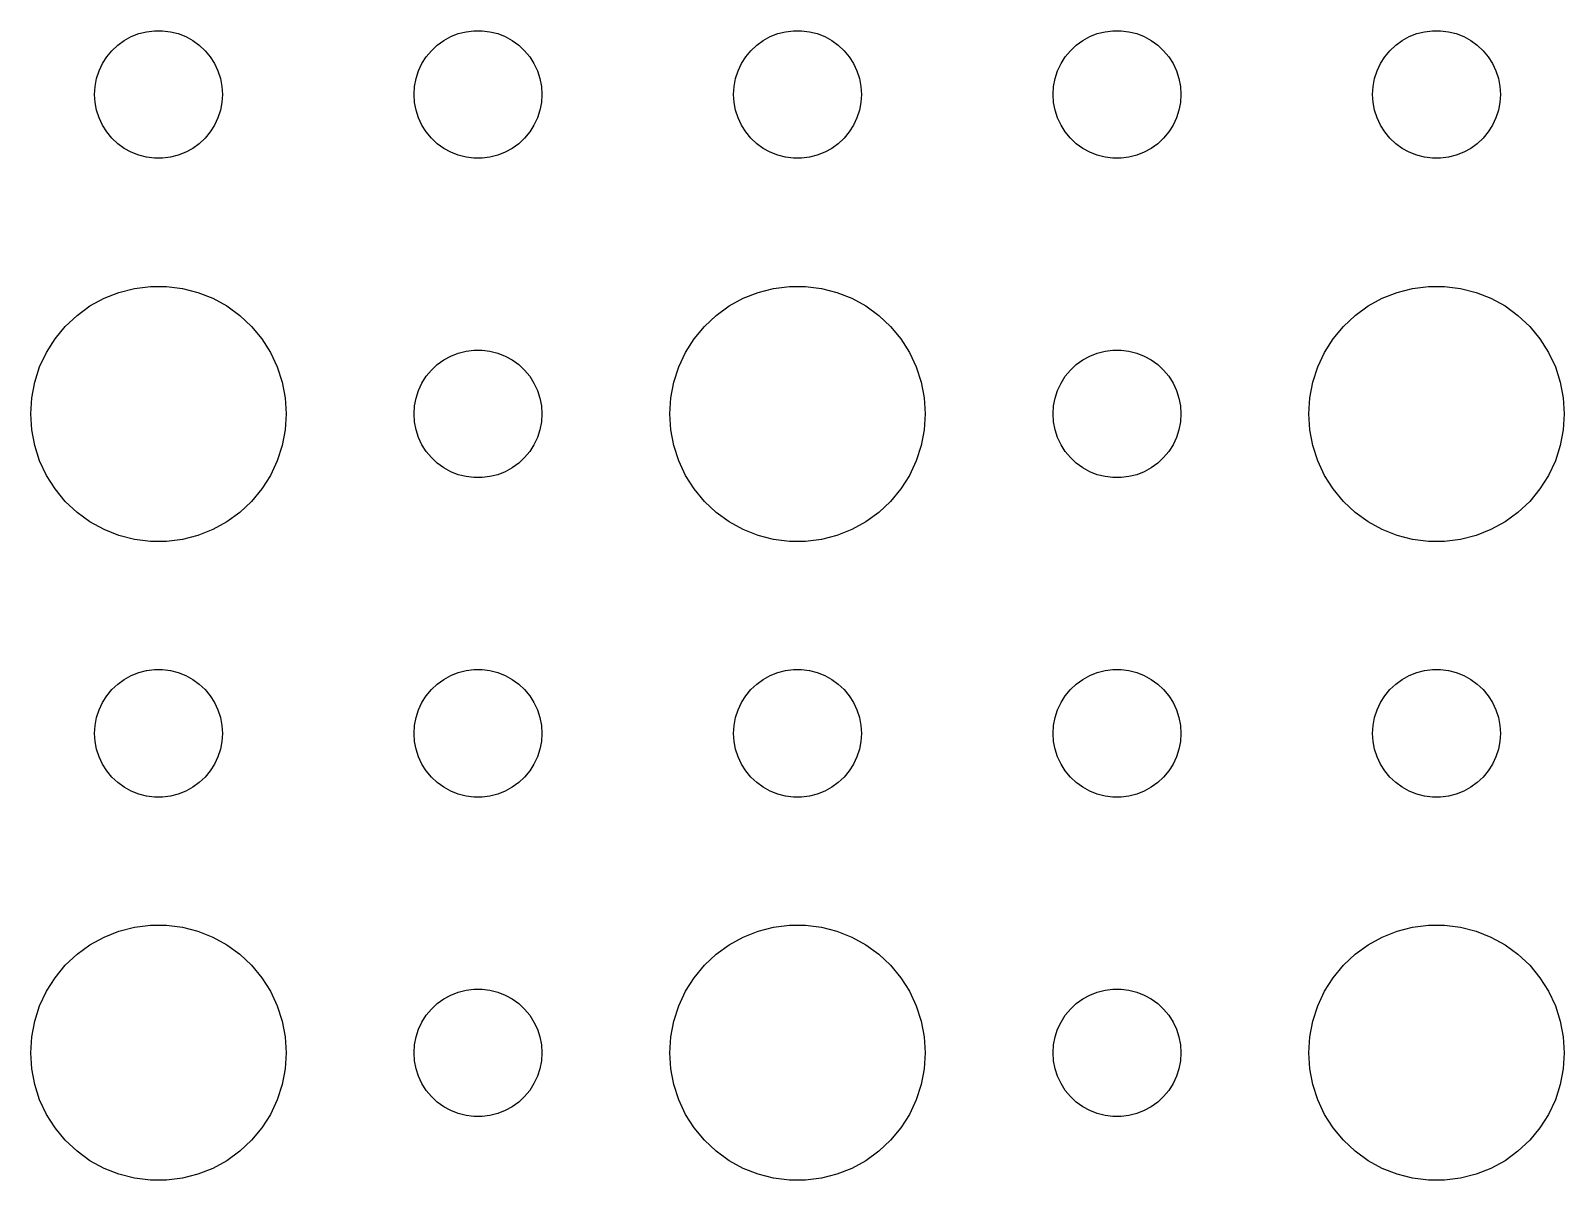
# Model space of a CAD drawing. Header units: metres. Extents: x -134 to 134, y 518 to 1078.
# Drawn here: x 64.5 to 100.5, y 795.01 to 822 of the extents above; entities that cross this region are included whole.
import ezdxf

# ---------------------------------------------------------------- set-up
doc = ezdxf.new("R2010")
doc.units = ezdxf.units.M

msp = doc.modelspace()

# ---------------------------------------------------------------- linework, layer by layer
for p, q in [((66.8613, 821.857), (67.0365, 821.927)), ((67.0365, 821.927), (67.2189, 821.973)), ((67.2189, 821.973), (67.4058, 821.997)), ((67.4058, 821.997), (67.5942, 821.997)), ((67.5942, 821.997), (67.7811, 821.973)), ((67.7811, 821.973), (67.9635, 821.927)), ((67.9635, 821.927), (68.1387, 821.857)), ((74.3613, 821.857), (74.5365, 821.927)), ((74.5365, 821.927), (74.7189, 821.973)), ((74.7189, 821.973), (74.9058, 821.997)), ((74.9058, 821.997), (75.0942, 821.997)), ((75.0942, 821.997), (75.2811, 821.973)), ((75.2811, 821.973), (75.4635, 821.927)), ((75.4635, 821.927), (75.6387, 821.857)), ((81.8613, 821.857), (82.0365, 821.927)), ((82.0365, 821.927), (82.2189, 821.973)), ((82.2189, 821.973), (82.4058, 821.997)), ((82.4058, 821.997), (82.5942, 821.997)), ((82.5942, 821.997), (82.7811, 821.973)), ((82.7811, 821.973), (82.9635, 821.927)), ((82.9635, 821.927), (83.1387, 821.857)), ((89.3613, 821.857), (89.5365, 821.927)), ((89.5365, 821.927), (89.7189, 821.973)), ((89.7189, 821.973), (89.9058, 821.997)), ((89.9058, 821.997), (90.0942, 821.997)), ((90.0942, 821.997), (90.2811, 821.973)), ((90.2811, 821.973), (90.4635, 821.927)), ((90.4635, 821.927), (90.6387, 821.857)), ((96.8613, 821.857), (97.0365, 821.927)), ((97.0365, 821.927), (97.2189, 821.973)), ((97.2189, 821.973), (97.4058, 821.997)), ((97.4058, 821.997), (97.5942, 821.997)), ((97.5942, 821.997), (97.7811, 821.973)), ((97.7811, 821.973), (97.9635, 821.927)), ((97.9635, 821.927), (98.1387, 821.857)), ((66.2865, 821.382), (66.4065, 821.527)), ((66.4065, 821.527), (66.5439, 821.656)), ((66.5439, 821.656), (66.6963, 821.766)), ((66.6963, 821.766), (66.8613, 821.857)), ((68.1387, 821.857), (68.3037, 821.766)), ((68.3037, 821.766), (68.4561, 821.656)), ((68.4561, 821.656), (68.5934, 821.527)), ((68.5934, 821.527), (68.7135, 821.382)), ((73.7865, 821.382), (73.9065, 821.527)), ((73.9065, 821.527), (74.0439, 821.656)), ((74.0439, 821.656), (74.1963, 821.766)), ((74.1963, 821.766), (74.3613, 821.857)), ((75.6387, 821.857), (75.8037, 821.766)), ((75.8037, 821.766), (75.9561, 821.656)), ((75.9561, 821.656), (76.0934, 821.527)), ((76.0934, 821.527), (76.2135, 821.382)), ((81.2865, 821.382), (81.4065, 821.527)), ((81.4065, 821.527), (81.5439, 821.656)), ((81.5439, 821.656), (81.6963, 821.766)), ((81.6963, 821.766), (81.8613, 821.857)), ((83.1387, 821.857), (83.3037, 821.766)), ((83.3037, 821.766), (83.4561, 821.656)), ((83.4561, 821.656), (83.5934, 821.527)), ((83.5934, 821.527), (83.7135, 821.382)), ((88.7865, 821.382), (88.9065, 821.527)), ((88.9065, 821.527), (89.0439, 821.656)), ((89.0439, 821.656), (89.1963, 821.766)), ((89.1963, 821.766), (89.3613, 821.857)), ((90.6387, 821.857), (90.8037, 821.766)), ((90.8037, 821.766), (90.9561, 821.656)), ((90.9561, 821.656), (91.0934, 821.527)), ((91.0934, 821.527), (91.2135, 821.382)), ((96.2865, 821.382), (96.4065, 821.527)), ((96.4065, 821.527), (96.5439, 821.656)), ((96.5439, 821.656), (96.6963, 821.766)), ((96.6963, 821.766), (96.8613, 821.857)), ((98.1387, 821.857), (98.3037, 821.766)), ((98.3037, 821.766), (98.4561, 821.656)), ((98.4561, 821.656), (98.5934, 821.527)), ((98.5934, 821.527), (98.7135, 821.382)), ((66.1053, 821.052), (66.1855, 821.223)), ((66.1855, 821.223), (66.2865, 821.382)), ((68.7135, 821.382), (68.8145, 821.223)), ((68.8145, 821.223), (68.8947, 821.052)), ((73.6053, 821.052), (73.6855, 821.223)), ((73.6855, 821.223), (73.7865, 821.382)), ((76.2135, 821.382), (76.3145, 821.223)), ((76.3145, 821.223), (76.3947, 821.052)), ((81.1053, 821.052), (81.1855, 821.223)), ((81.1855, 821.223), (81.2865, 821.382)), ((83.7135, 821.382), (83.8145, 821.223)), ((83.8145, 821.223), (83.8947, 821.052)), ((88.6053, 821.052), (88.6855, 821.223)), ((88.6855, 821.223), (88.7865, 821.382)), ((91.2135, 821.382), (91.3145, 821.223)), ((91.3145, 821.223), (91.3947, 821.052)), ((96.1053, 821.052), (96.1855, 821.223)), ((96.1855, 821.223), (96.2865, 821.382)), ((98.7135, 821.382), (98.8145, 821.223)), ((98.8145, 821.223), (98.8947, 821.052)), ((66.0118, 820.688), (66.0471, 820.873)), ((66.0471, 820.873), (66.1053, 821.052)), ((68.8947, 821.052), (68.9529, 820.873)), ((68.9529, 820.873), (68.9882, 820.688)), ((73.5118, 820.688), (73.5471, 820.873)), ((73.5471, 820.873), (73.6053, 821.052)), ((76.3947, 821.052), (76.4529, 820.873)), ((76.4529, 820.873), (76.4882, 820.688)), ((81.0118, 820.688), (81.0471, 820.873)), ((81.0471, 820.873), (81.1053, 821.052)), ((83.8947, 821.052), (83.9529, 820.873)), ((83.9529, 820.873), (83.9882, 820.688)), ((88.5118, 820.688), (88.5471, 820.873)), ((88.5471, 820.873), (88.6053, 821.052)), ((91.3947, 821.052), (91.4529, 820.873)), ((91.4529, 820.873), (91.4882, 820.688)), ((96.0118, 820.688), (96.0471, 820.873)), ((96.0471, 820.873), (96.1053, 821.052)), ((98.8947, 821.052), (98.9529, 820.873)), ((98.9529, 820.873), (98.9882, 820.688)), ((66, 820.5), (66.0118, 820.688)), ((66.0118, 820.312), (66, 820.5)), ((68.9882, 820.688), (69, 820.5)), ((69, 820.5), (68.9882, 820.312)), ((73.5, 820.5), (73.5118, 820.688)), ((73.5118, 820.312), (73.5, 820.5)), ((76.4882, 820.688), (76.5, 820.5)), ((76.5, 820.5), (76.4882, 820.312)), ((81, 820.5), (81.0118, 820.688)), ((81.0118, 820.312), (81, 820.5)), ((83.9882, 820.688), (84, 820.5)), ((84, 820.5), (83.9882, 820.312)), ((88.5, 820.5), (88.5118, 820.688)), ((88.5118, 820.312), (88.5, 820.5)), ((91.4882, 820.688), (91.5, 820.5)), ((91.5, 820.5), (91.4882, 820.312)), ((96, 820.5), (96.0118, 820.688)), ((96.0118, 820.312), (96, 820.5)), ((98.9882, 820.688), (99, 820.5)), ((99, 820.5), (98.9882, 820.312)), ((66.0471, 820.127), (66.0118, 820.312)), ((66.1053, 819.948), (66.0471, 820.127)), ((68.9529, 820.127), (68.8947, 819.948)), ((68.9882, 820.312), (68.9529, 820.127)), ((73.5471, 820.127), (73.5118, 820.312)), ((73.6053, 819.948), (73.5471, 820.127)), ((76.4529, 820.127), (76.3947, 819.948)), ((76.4882, 820.312), (76.4529, 820.127)), ((81.0471, 820.127), (81.0118, 820.312)), ((81.1053, 819.948), (81.0471, 820.127)), ((83.9529, 820.127), (83.8947, 819.948)), ((83.9882, 820.312), (83.9529, 820.127)), ((88.5471, 820.127), (88.5118, 820.312)), ((88.6053, 819.948), (88.5471, 820.127)), ((91.4529, 820.127), (91.3947, 819.948)), ((91.4882, 820.312), (91.4529, 820.127)), ((96.0471, 820.127), (96.0118, 820.312)), ((96.1053, 819.948), (96.0471, 820.127)), ((98.9529, 820.127), (98.8947, 819.948)), ((98.9882, 820.312), (98.9529, 820.127)), ((66.1855, 819.777), (66.1053, 819.948)), ((66.2865, 819.618), (66.1855, 819.777)), ((68.8145, 819.777), (68.7135, 819.618)), ((68.8947, 819.948), (68.8145, 819.777)), ((73.6855, 819.777), (73.6053, 819.948)), ((73.7865, 819.618), (73.6855, 819.777)), ((76.3145, 819.777), (76.2135, 819.618)), ((76.3947, 819.948), (76.3145, 819.777)), ((81.1855, 819.777), (81.1053, 819.948)), ((81.2865, 819.618), (81.1855, 819.777)), ((83.8145, 819.777), (83.7135, 819.618)), ((83.8947, 819.948), (83.8145, 819.777)), ((88.6855, 819.777), (88.6053, 819.948)), ((88.7865, 819.618), (88.6855, 819.777)), ((91.3145, 819.777), (91.2135, 819.618)), ((91.3947, 819.948), (91.3145, 819.777)), ((96.1855, 819.777), (96.1053, 819.948)), ((96.2865, 819.618), (96.1855, 819.777)), ((98.8145, 819.777), (98.7135, 819.618)), ((98.8947, 819.948), (98.8145, 819.777)), ((66.4065, 819.473), (66.2865, 819.618)), ((66.5439, 819.344), (66.4065, 819.473)), ((68.5934, 819.473), (68.4561, 819.344)), ((68.7135, 819.618), (68.5934, 819.473)), ((73.9065, 819.473), (73.7865, 819.618)), ((74.0439, 819.344), (73.9065, 819.473)), ((76.0934, 819.473), (75.9561, 819.344)), ((76.2135, 819.618), (76.0934, 819.473)), ((81.4065, 819.473), (81.2865, 819.618)), ((81.5439, 819.344), (81.4065, 819.473)), ((83.5934, 819.473), (83.4561, 819.344)), ((83.7135, 819.618), (83.5934, 819.473)), ((88.9065, 819.473), (88.7865, 819.618)), ((89.0439, 819.344), (88.9065, 819.473)), ((91.0934, 819.473), (90.9561, 819.344)), ((91.2135, 819.618), (91.0934, 819.473)), ((96.4065, 819.473), (96.2865, 819.618)), ((96.5439, 819.344), (96.4065, 819.473)), ((98.5934, 819.473), (98.4561, 819.344)), ((98.7135, 819.618), (98.5934, 819.473)), ((66.6963, 819.234), (66.5439, 819.344)), ((66.8613, 819.143), (66.6963, 819.234)), ((67.0365, 819.073), (66.8613, 819.143)), ((67.2189, 819.027), (67.0365, 819.073)), ((67.4058, 819.003), (67.2189, 819.027)), ((67.5942, 819.003), (67.4058, 819.003)), ((67.7811, 819.027), (67.5942, 819.003)), ((67.9635, 819.073), (67.7811, 819.027)), ((68.1387, 819.143), (67.9635, 819.073)), ((68.3037, 819.234), (68.1387, 819.143)), ((68.4561, 819.344), (68.3037, 819.234)), ((74.1963, 819.234), (74.0439, 819.344)), ((74.3613, 819.143), (74.1963, 819.234)), ((74.5365, 819.073), (74.3613, 819.143)), ((74.7189, 819.027), (74.5365, 819.073)), ((74.9058, 819.003), (74.7189, 819.027)), ((75.0942, 819.003), (74.9058, 819.003)), ((75.2811, 819.027), (75.0942, 819.003)), ((75.4635, 819.073), (75.2811, 819.027)), ((75.6387, 819.143), (75.4635, 819.073)), ((75.8037, 819.234), (75.6387, 819.143)), ((75.9561, 819.344), (75.8037, 819.234)), ((81.6963, 819.234), (81.5439, 819.344)), ((81.8613, 819.143), (81.6963, 819.234)), ((82.0365, 819.073), (81.8613, 819.143)), ((82.2189, 819.027), (82.0365, 819.073)), ((82.4058, 819.003), (82.2189, 819.027)), ((82.5942, 819.003), (82.4058, 819.003)), ((82.7811, 819.027), (82.5942, 819.003)), ((82.9635, 819.073), (82.7811, 819.027)), ((83.1387, 819.143), (82.9635, 819.073)), ((83.3037, 819.234), (83.1387, 819.143)), ((83.4561, 819.344), (83.3037, 819.234)), ((89.1963, 819.234), (89.0439, 819.344)), ((89.3613, 819.143), (89.1963, 819.234)), ((89.5365, 819.073), (89.3613, 819.143)), ((89.7189, 819.027), (89.5365, 819.073)), ((89.9058, 819.003), (89.7189, 819.027)), ((90.0942, 819.003), (89.9058, 819.003)), ((90.2811, 819.027), (90.0942, 819.003)), ((90.4635, 819.073), (90.2811, 819.027)), ((90.6387, 819.143), (90.4635, 819.073)), ((90.8037, 819.234), (90.6387, 819.143)), ((90.9561, 819.344), (90.8037, 819.234)), ((96.6963, 819.234), (96.5439, 819.344)), ((96.8613, 819.143), (96.6963, 819.234)), ((97.0365, 819.073), (96.8613, 819.143)), ((97.2189, 819.027), (97.0365, 819.073)), ((97.4058, 819.003), (97.2189, 819.027)), ((97.5942, 819.003), (97.4058, 819.003)), ((97.7811, 819.027), (97.5942, 819.003)), ((97.9635, 819.073), (97.7811, 819.027)), ((98.1387, 819.143), (97.9635, 819.073)), ((98.3037, 819.234), (98.1387, 819.143)), ((98.4561, 819.344), (98.3037, 819.234)), ((66.2227, 815.714), (66.573, 815.853)), ((66.573, 815.853), (66.9379, 815.947)), ((66.9379, 815.947), (67.3116, 815.994)), ((67.3116, 815.994), (67.6884, 815.994)), ((67.6884, 815.994), (68.0621, 815.947)), ((68.0621, 815.947), (68.427, 815.853)), ((68.427, 815.853), (68.7773, 815.714)), ((81.2227, 815.714), (81.573, 815.853)), ((81.573, 815.853), (81.9379, 815.947)), ((81.9379, 815.947), (82.3116, 815.994)), ((82.3116, 815.994), (82.6884, 815.994)), ((82.6884, 815.994), (83.0621, 815.947)), ((83.0621, 815.947), (83.427, 815.853)), ((83.427, 815.853), (83.7773, 815.714)), ((96.2227, 815.714), (96.573, 815.853)), ((96.573, 815.853), (96.9379, 815.947)), ((96.9379, 815.947), (97.3116, 815.994)), ((97.3116, 815.994), (97.6884, 815.994)), ((97.6884, 815.994), (98.0621, 815.947)), ((98.0621, 815.947), (98.427, 815.853)), ((98.427, 815.853), (98.7773, 815.714)), ((65.5877, 815.312), (65.8925, 815.533)), ((65.8925, 815.533), (66.2227, 815.714)), ((68.7773, 815.714), (69.1075, 815.533)), ((69.1075, 815.533), (69.4123, 815.312)), ((80.5877, 815.312), (80.8925, 815.533)), ((80.8925, 815.533), (81.2227, 815.714)), ((83.7773, 815.714), (84.1075, 815.533)), ((84.1075, 815.533), (84.4123, 815.312)), ((95.5877, 815.312), (95.8925, 815.533)), ((95.8925, 815.533), (96.2227, 815.714)), ((98.7773, 815.714), (99.1075, 815.533)), ((99.1075, 815.533), (99.4123, 815.312)), ((65.073, 814.763), (65.3131, 815.054)), ((65.3131, 815.054), (65.5877, 815.312)), ((69.4123, 815.312), (69.6869, 815.054)), ((69.6869, 815.054), (69.927, 814.763)), ((80.073, 814.763), (80.3131, 815.054)), ((80.3131, 815.054), (80.5877, 815.312)), ((84.4123, 815.312), (84.6869, 815.054)), ((84.6869, 815.054), (84.927, 814.763)), ((95.073, 814.763), (95.3131, 815.054)), ((95.3131, 815.054), (95.5877, 815.312)), ((99.4123, 815.312), (99.6869, 815.054)), ((99.6869, 815.054), (99.927, 814.763)), ((64.8711, 814.445), (65.073, 814.763)), ((69.927, 814.763), (70.1289, 814.445)), ((79.8711, 814.445), (80.073, 814.763)), ((84.927, 814.763), (85.1289, 814.445)), ((94.8711, 814.445), (95.073, 814.763)), ((99.927, 814.763), (100.129, 814.445)), ((64.7107, 814.104), (64.8711, 814.445)), ((70.1289, 814.445), (70.2893, 814.104)), ((74.1963, 814.266), (74.3613, 814.357)), ((74.3613, 814.357), (74.5365, 814.427)), ((74.5365, 814.427), (74.7189, 814.473)), ((74.7189, 814.473), (74.9058, 814.497)), ((74.9058, 814.497), (75.0942, 814.497)), ((75.0942, 814.497), (75.2811, 814.473)), ((75.2811, 814.473), (75.4635, 814.427)), ((75.4635, 814.427), (75.6387, 814.357)), ((75.6387, 814.357), (75.8037, 814.266)), ((79.7107, 814.104), (79.8711, 814.445)), ((85.1289, 814.445), (85.2893, 814.104)), ((89.1963, 814.266), (89.3613, 814.357)), ((89.3613, 814.357), (89.5365, 814.427)), ((89.5365, 814.427), (89.7189, 814.473)), ((89.7189, 814.473), (89.9058, 814.497)), ((89.9058, 814.497), (90.0942, 814.497)), ((90.0942, 814.497), (90.2811, 814.473)), ((90.2811, 814.473), (90.4635, 814.427)), ((90.4635, 814.427), (90.6387, 814.357)), ((90.6387, 814.357), (90.8037, 814.266)), ((94.7107, 814.104), (94.8711, 814.445)), ((100.129, 814.445), (100.289, 814.104)), ((64.5943, 813.746), (64.7107, 814.104)), ((70.2893, 814.104), (70.4057, 813.746)), ((73.7865, 813.882), (73.9065, 814.027)), ((73.9065, 814.027), (74.0439, 814.156)), ((74.0439, 814.156), (74.1963, 814.266)), ((75.8037, 814.266), (75.9561, 814.156)), ((75.9561, 814.156), (76.0934, 814.027)), ((76.0934, 814.027), (76.2135, 813.882)), ((79.5943, 813.746), (79.7107, 814.104)), ((85.2893, 814.104), (85.4057, 813.746)), ((88.7865, 813.882), (88.9065, 814.027)), ((88.9065, 814.027), (89.0439, 814.156)), ((89.0439, 814.156), (89.1963, 814.266)), ((90.8037, 814.266), (90.9561, 814.156)), ((90.9561, 814.156), (91.0934, 814.027)), ((91.0934, 814.027), (91.2135, 813.882)), ((94.5943, 813.746), (94.7107, 814.104)), ((100.289, 814.104), (100.406, 813.746)), ((64.5237, 813.376), (64.5943, 813.746)), ((70.4057, 813.746), (70.4763, 813.376)), ((73.6053, 813.552), (73.6855, 813.723)), ((73.6855, 813.723), (73.7865, 813.882)), ((76.2135, 813.882), (76.3145, 813.723)), ((76.3145, 813.723), (76.3947, 813.552)), ((79.5237, 813.376), (79.5943, 813.746)), ((85.4057, 813.746), (85.4763, 813.376)), ((88.6053, 813.552), (88.6855, 813.723)), ((88.6855, 813.723), (88.7865, 813.882)), ((91.2135, 813.882), (91.3145, 813.723)), ((91.3145, 813.723), (91.3947, 813.552)), ((94.5237, 813.376), (94.5943, 813.746)), ((100.406, 813.746), (100.476, 813.376)), ((64.5, 813), (64.5237, 813.376)), ((70.4763, 813.376), (70.5, 813)), ((73.5118, 813.188), (73.5471, 813.373)), ((73.5471, 813.373), (73.6053, 813.552)), ((76.3947, 813.552), (76.4529, 813.373)), ((76.4529, 813.373), (76.4882, 813.188)), ((79.5, 813), (79.5237, 813.376)), ((85.4763, 813.376), (85.5, 813)), ((88.5118, 813.188), (88.5471, 813.373)), ((88.5471, 813.373), (88.6053, 813.552)), ((91.3947, 813.552), (91.4529, 813.373)), ((91.4529, 813.373), (91.4882, 813.188)), ((94.5, 813), (94.5237, 813.376)), ((100.476, 813.376), (100.5, 813)), ((64.5237, 812.624), (64.5, 813)), ((70.5, 813), (70.4763, 812.624)), ((73.5, 813), (73.5118, 813.188)), ((73.5118, 812.812), (73.5, 813)), ((76.4882, 813.188), (76.5, 813)), ((76.5, 813), (76.4882, 812.812)), ((79.5237, 812.624), (79.5, 813)), ((85.5, 813), (85.4763, 812.624)), ((88.5, 813), (88.5118, 813.188)), ((88.5118, 812.812), (88.5, 813)), ((91.4882, 813.188), (91.5, 813)), ((91.5, 813), (91.4882, 812.812)), ((94.5237, 812.624), (94.5, 813)), ((100.5, 813), (100.476, 812.624)), ((64.5943, 812.254), (64.5237, 812.624)), ((70.4763, 812.624), (70.4057, 812.254)), ((73.5471, 812.627), (73.5118, 812.812)), ((73.6053, 812.448), (73.5471, 812.627)), ((76.4529, 812.627), (76.3947, 812.448)), ((76.4882, 812.812), (76.4529, 812.627)), ((79.5943, 812.254), (79.5237, 812.624)), ((85.4763, 812.624), (85.4057, 812.254)), ((88.5471, 812.627), (88.5118, 812.812)), ((88.6053, 812.448), (88.5471, 812.627)), ((91.4529, 812.627), (91.3947, 812.448)), ((91.4882, 812.812), (91.4529, 812.627)), ((94.5943, 812.254), (94.5237, 812.624)), ((100.476, 812.624), (100.406, 812.254)), ((64.7107, 811.896), (64.5943, 812.254)), ((70.4057, 812.254), (70.2893, 811.896)), ((73.6855, 812.277), (73.6053, 812.448)), ((73.7865, 812.118), (73.6855, 812.277)), ((76.3145, 812.277), (76.2135, 812.118)), ((76.3947, 812.448), (76.3145, 812.277)), ((79.7107, 811.896), (79.5943, 812.254)), ((85.4057, 812.254), (85.2893, 811.896)), ((88.6855, 812.277), (88.6053, 812.448)), ((88.7865, 812.118), (88.6855, 812.277)), ((91.3145, 812.277), (91.2135, 812.118)), ((91.3947, 812.448), (91.3145, 812.277)), ((94.7107, 811.896), (94.5943, 812.254)), ((100.406, 812.254), (100.289, 811.896)), ((64.8711, 811.555), (64.7107, 811.896)), ((70.2893, 811.896), (70.1289, 811.555)), ((73.9065, 811.973), (73.7865, 812.118)), ((74.0439, 811.844), (73.9065, 811.973)), ((74.1963, 811.734), (74.0439, 811.844)), ((75.9561, 811.844), (75.8037, 811.734)), ((76.0934, 811.973), (75.9561, 811.844)), ((76.2135, 812.118), (76.0934, 811.973)), ((79.8711, 811.555), (79.7107, 811.896)), ((85.2893, 811.896), (85.1289, 811.555)), ((88.9065, 811.973), (88.7865, 812.118)), ((89.0439, 811.844), (88.9065, 811.973)), ((89.1963, 811.734), (89.0439, 811.844)), ((90.9561, 811.844), (90.8037, 811.734)), ((91.0934, 811.973), (90.9561, 811.844)), ((91.2135, 812.118), (91.0934, 811.973)), ((94.8711, 811.555), (94.7107, 811.896)), ((100.289, 811.896), (100.129, 811.555)), ((65.073, 811.237), (64.8711, 811.555)), ((70.1289, 811.555), (69.927, 811.237)), ((74.3613, 811.643), (74.1963, 811.734)), ((74.5365, 811.573), (74.3613, 811.643)), ((74.7189, 811.527), (74.5365, 811.573)), ((74.9058, 811.503), (74.7189, 811.527)), ((75.0942, 811.503), (74.9058, 811.503)), ((75.2811, 811.527), (75.0942, 811.503)), ((75.4635, 811.573), (75.2811, 811.527)), ((75.6387, 811.643), (75.4635, 811.573)), ((75.8037, 811.734), (75.6387, 811.643)), ((80.073, 811.237), (79.8711, 811.555)), ((85.1289, 811.555), (84.927, 811.237)), ((89.3613, 811.643), (89.1963, 811.734)), ((89.5365, 811.573), (89.3613, 811.643)), ((89.7189, 811.527), (89.5365, 811.573)), ((89.9058, 811.503), (89.7189, 811.527)), ((90.0942, 811.503), (89.9058, 811.503)), ((90.2811, 811.527), (90.0942, 811.503)), ((90.4635, 811.573), (90.2811, 811.527)), ((90.6387, 811.643), (90.4635, 811.573)), ((90.8037, 811.734), (90.6387, 811.643)), ((95.073, 811.237), (94.8711, 811.555)), ((100.129, 811.555), (99.927, 811.237)), ((65.3131, 810.946), (65.073, 811.237)), ((69.927, 811.237), (69.6869, 810.946)), ((80.3131, 810.946), (80.073, 811.237)), ((84.927, 811.237), (84.6869, 810.946)), ((95.3131, 810.946), (95.073, 811.237)), ((99.927, 811.237), (99.6869, 810.946)), ((65.5877, 810.688), (65.3131, 810.946)), ((69.6869, 810.946), (69.4123, 810.688)), ((80.5877, 810.688), (80.3131, 810.946)), ((84.6869, 810.946), (84.4123, 810.688)), ((95.5877, 810.688), (95.3131, 810.946)), ((99.6869, 810.946), (99.4123, 810.688)), ((65.8925, 810.467), (65.5877, 810.688)), ((66.2227, 810.286), (65.8925, 810.467)), ((69.1075, 810.467), (68.7773, 810.286)), ((69.4123, 810.688), (69.1075, 810.467)), ((80.8925, 810.467), (80.5877, 810.688)), ((81.2227, 810.286), (80.8925, 810.467)), ((84.1075, 810.467), (83.7773, 810.286)), ((84.4123, 810.688), (84.1075, 810.467)), ((95.8925, 810.467), (95.5877, 810.688)), ((96.2227, 810.286), (95.8925, 810.467)), ((99.1075, 810.467), (98.7773, 810.286)), ((99.4123, 810.688), (99.1075, 810.467)), ((66.573, 810.147), (66.2227, 810.286)), ((66.9379, 810.053), (66.573, 810.147)), ((67.3116, 810.006), (66.9379, 810.053)), ((67.6884, 810.006), (67.3116, 810.006)), ((68.0621, 810.053), (67.6884, 810.006)), ((68.427, 810.147), (68.0621, 810.053)), ((68.7773, 810.286), (68.427, 810.147)), ((81.573, 810.147), (81.2227, 810.286)), ((81.9379, 810.053), (81.573, 810.147)), ((82.3116, 810.006), (81.9379, 810.053)), ((82.6884, 810.006), (82.3116, 810.006)), ((83.0621, 810.053), (82.6884, 810.006)), ((83.427, 810.147), (83.0621, 810.053)), ((83.7773, 810.286), (83.427, 810.147)), ((96.573, 810.147), (96.2227, 810.286)), ((96.9379, 810.053), (96.573, 810.147)), ((97.3116, 810.006), (96.9379, 810.053)), ((97.6884, 810.006), (97.3116, 810.006)), ((98.0621, 810.053), (97.6884, 810.006)), ((98.427, 810.147), (98.0621, 810.053)), ((98.7773, 810.286), (98.427, 810.147)), ((66.5439, 806.656), (66.6963, 806.766)), ((66.6963, 806.766), (66.8613, 806.857)), ((66.8613, 806.857), (67.0365, 806.927)), ((67.0365, 806.927), (67.2189, 806.973)), ((67.2189, 806.973), (67.4058, 806.997)), ((67.4058, 806.997), (67.5942, 806.997)), ((67.5942, 806.997), (67.7811, 806.973)), ((67.7811, 806.973), (67.9635, 806.927)), ((67.9635, 806.927), (68.1387, 806.857)), ((68.1387, 806.857), (68.3037, 806.766)), ((68.3037, 806.766), (68.4561, 806.656)), ((74.0439, 806.656), (74.1963, 806.766)), ((74.1963, 806.766), (74.3613, 806.857)), ((74.3613, 806.857), (74.5365, 806.927)), ((74.5365, 806.927), (74.7189, 806.973)), ((74.7189, 806.973), (74.9058, 806.997)), ((74.9058, 806.997), (75.0942, 806.997)), ((75.0942, 806.997), (75.2811, 806.973)), ((75.2811, 806.973), (75.4635, 806.927)), ((75.4635, 806.927), (75.6387, 806.857)), ((75.6387, 806.857), (75.8037, 806.766)), ((75.8037, 806.766), (75.9561, 806.656)), ((81.5439, 806.656), (81.6963, 806.766)), ((81.6963, 806.766), (81.8613, 806.857)), ((81.8613, 806.857), (82.0365, 806.927)), ((82.0365, 806.927), (82.2189, 806.973)), ((82.2189, 806.973), (82.4058, 806.997)), ((82.4058, 806.997), (82.5942, 806.997)), ((82.5942, 806.997), (82.7811, 806.973)), ((82.7811, 806.973), (82.9635, 806.927)), ((82.9635, 806.927), (83.1387, 806.857)), ((83.1387, 806.857), (83.3037, 806.766)), ((83.3037, 806.766), (83.4561, 806.656)), ((89.0439, 806.656), (89.1963, 806.766)), ((89.1963, 806.766), (89.3613, 806.857)), ((89.3613, 806.857), (89.5365, 806.927)), ((89.5365, 806.927), (89.7189, 806.973)), ((89.7189, 806.973), (89.9058, 806.997)), ((89.9058, 806.997), (90.0942, 806.997)), ((90.0942, 806.997), (90.2811, 806.973)), ((90.2811, 806.973), (90.4635, 806.927)), ((90.4635, 806.927), (90.6387, 806.857)), ((90.6387, 806.857), (90.8037, 806.766)), ((90.8037, 806.766), (90.9561, 806.656)), ((96.5439, 806.656), (96.6963, 806.766)), ((96.6963, 806.766), (96.8613, 806.857)), ((96.8613, 806.857), (97.0365, 806.927)), ((97.0365, 806.927), (97.2189, 806.973)), ((97.2189, 806.973), (97.4058, 806.997)), ((97.4058, 806.997), (97.5942, 806.997)), ((97.5942, 806.997), (97.7811, 806.973)), ((97.7811, 806.973), (97.9635, 806.927)), ((97.9635, 806.927), (98.1387, 806.857)), ((98.1387, 806.857), (98.3037, 806.766)), ((98.3037, 806.766), (98.4561, 806.656)), ((66.2865, 806.382), (66.4065, 806.527)), ((66.4065, 806.527), (66.5439, 806.656)), ((68.4561, 806.656), (68.5934, 806.527)), ((68.5934, 806.527), (68.7135, 806.382)), ((73.7865, 806.382), (73.9065, 806.527)), ((73.9065, 806.527), (74.0439, 806.656)), ((75.9561, 806.656), (76.0934, 806.527)), ((76.0934, 806.527), (76.2135, 806.382)), ((81.2865, 806.382), (81.4065, 806.527)), ((81.4065, 806.527), (81.5439, 806.656)), ((83.4561, 806.656), (83.5934, 806.527)), ((83.5934, 806.527), (83.7135, 806.382)), ((88.7865, 806.382), (88.9065, 806.527)), ((88.9065, 806.527), (89.0439, 806.656)), ((90.9561, 806.656), (91.0934, 806.527)), ((91.0934, 806.527), (91.2135, 806.382)), ((96.2865, 806.382), (96.4065, 806.527)), ((96.4065, 806.527), (96.5439, 806.656)), ((98.4561, 806.656), (98.5934, 806.527)), ((98.5934, 806.527), (98.7135, 806.382)), ((66.0471, 805.873), (66.1053, 806.052)), ((66.1053, 806.052), (66.1855, 806.223)), ((66.1855, 806.223), (66.2865, 806.382)), ((68.7135, 806.382), (68.8145, 806.223)), ((68.8145, 806.223), (68.8947, 806.052)), ((68.8947, 806.052), (68.9529, 805.873)), ((73.5471, 805.873), (73.6053, 806.052)), ((73.6053, 806.052), (73.6855, 806.223)), ((73.6855, 806.223), (73.7865, 806.382)), ((76.2135, 806.382), (76.3145, 806.223)), ((76.3145, 806.223), (76.3947, 806.052)), ((76.3947, 806.052), (76.4529, 805.873)), ((81.0471, 805.873), (81.1053, 806.052)), ((81.1053, 806.052), (81.1855, 806.223)), ((81.1855, 806.223), (81.2865, 806.382)), ((83.7135, 806.382), (83.8145, 806.223)), ((83.8145, 806.223), (83.8947, 806.052)), ((83.8947, 806.052), (83.9529, 805.873)), ((88.5471, 805.873), (88.6053, 806.052)), ((88.6053, 806.052), (88.6855, 806.223)), ((88.6855, 806.223), (88.7865, 806.382)), ((91.2135, 806.382), (91.3145, 806.223)), ((91.3145, 806.223), (91.3947, 806.052)), ((91.3947, 806.052), (91.4529, 805.873)), ((96.0471, 805.873), (96.1053, 806.052)), ((96.1053, 806.052), (96.1855, 806.223)), ((96.1855, 806.223), (96.2865, 806.382)), ((98.7135, 806.382), (98.8145, 806.223)), ((98.8145, 806.223), (98.8947, 806.052)), ((98.8947, 806.052), (98.9529, 805.873)), ((66, 805.5), (66.0118, 805.688)), ((66.0118, 805.688), (66.0471, 805.873)), ((68.9529, 805.873), (68.9882, 805.688)), ((68.9882, 805.688), (69, 805.5)), ((73.5, 805.5), (73.5118, 805.688)), ((73.5118, 805.688), (73.5471, 805.873)), ((76.4529, 805.873), (76.4882, 805.688)), ((76.4882, 805.688), (76.5, 805.5)), ((81, 805.5), (81.0118, 805.688)), ((81.0118, 805.688), (81.0471, 805.873)), ((83.9529, 805.873), (83.9882, 805.688)), ((83.9882, 805.688), (84, 805.5)), ((88.5, 805.5), (88.5118, 805.688)), ((88.5118, 805.688), (88.5471, 805.873)), ((91.4529, 805.873), (91.4882, 805.688)), ((91.4882, 805.688), (91.5, 805.5)), ((96, 805.5), (96.0118, 805.688)), ((96.0118, 805.688), (96.0471, 805.873)), ((98.9529, 805.873), (98.9882, 805.688)), ((98.9882, 805.688), (99, 805.5)), ((66.0118, 805.312), (66, 805.5)), ((69, 805.5), (68.9882, 805.312)), ((73.5118, 805.312), (73.5, 805.5)), ((76.5, 805.5), (76.4882, 805.312)), ((81.0118, 805.312), (81, 805.5)), ((84, 805.5), (83.9882, 805.312)), ((88.5118, 805.312), (88.5, 805.5)), ((91.5, 805.5), (91.4882, 805.312)), ((96.0118, 805.312), (96, 805.5)), ((99, 805.5), (98.9882, 805.312)), ((66.0471, 805.127), (66.0118, 805.312)), ((66.1053, 804.948), (66.0471, 805.127)), ((68.9529, 805.127), (68.8947, 804.948)), ((68.9882, 805.312), (68.9529, 805.127)), ((73.5471, 805.127), (73.5118, 805.312)), ((73.6053, 804.948), (73.5471, 805.127)), ((76.4529, 805.127), (76.3947, 804.948)), ((76.4882, 805.312), (76.4529, 805.127)), ((81.0471, 805.127), (81.0118, 805.312)), ((81.1053, 804.948), (81.0471, 805.127)), ((83.9529, 805.127), (83.8947, 804.948)), ((83.9882, 805.312), (83.9529, 805.127)), ((88.5471, 805.127), (88.5118, 805.312)), ((88.6053, 804.948), (88.5471, 805.127)), ((91.4529, 805.127), (91.3947, 804.948)), ((91.4882, 805.312), (91.4529, 805.127)), ((96.0471, 805.127), (96.0118, 805.312)), ((96.1053, 804.948), (96.0471, 805.127)), ((98.9529, 805.127), (98.8947, 804.948)), ((98.9882, 805.312), (98.9529, 805.127)), ((66.1855, 804.777), (66.1053, 804.948)), ((66.2865, 804.618), (66.1855, 804.777)), ((66.4065, 804.473), (66.2865, 804.618)), ((68.7135, 804.618), (68.5934, 804.473)), ((68.8145, 804.777), (68.7135, 804.618)), ((68.8947, 804.948), (68.8145, 804.777)), ((73.6855, 804.777), (73.6053, 804.948)), ((73.7865, 804.618), (73.6855, 804.777)), ((73.9065, 804.473), (73.7865, 804.618)), ((76.2135, 804.618), (76.0934, 804.473)), ((76.3145, 804.777), (76.2135, 804.618)), ((76.3947, 804.948), (76.3145, 804.777)), ((81.1855, 804.777), (81.1053, 804.948)), ((81.2865, 804.618), (81.1855, 804.777)), ((81.4065, 804.473), (81.2865, 804.618)), ((83.7135, 804.618), (83.5934, 804.473)), ((83.8145, 804.777), (83.7135, 804.618)), ((83.8947, 804.948), (83.8145, 804.777)), ((88.6855, 804.777), (88.6053, 804.948)), ((88.7865, 804.618), (88.6855, 804.777)), ((88.9065, 804.473), (88.7865, 804.618)), ((91.2135, 804.618), (91.0934, 804.473)), ((91.3145, 804.777), (91.2135, 804.618)), ((91.3947, 804.948), (91.3145, 804.777)), ((96.1855, 804.777), (96.1053, 804.948)), ((96.2865, 804.618), (96.1855, 804.777)), ((96.4065, 804.473), (96.2865, 804.618)), ((98.7135, 804.618), (98.5934, 804.473)), ((98.8145, 804.777), (98.7135, 804.618)), ((98.8947, 804.948), (98.8145, 804.777)), ((66.5439, 804.344), (66.4065, 804.473)), ((66.6963, 804.234), (66.5439, 804.344)), ((68.4561, 804.344), (68.3037, 804.234)), ((68.5934, 804.473), (68.4561, 804.344)), ((74.0439, 804.344), (73.9065, 804.473)), ((74.1963, 804.234), (74.0439, 804.344)), ((75.9561, 804.344), (75.8037, 804.234)), ((76.0934, 804.473), (75.9561, 804.344)), ((81.5439, 804.344), (81.4065, 804.473)), ((81.6963, 804.234), (81.5439, 804.344)), ((83.4561, 804.344), (83.3037, 804.234)), ((83.5934, 804.473), (83.4561, 804.344)), ((89.0439, 804.344), (88.9065, 804.473)), ((89.1963, 804.234), (89.0439, 804.344)), ((90.9561, 804.344), (90.8037, 804.234)), ((91.0934, 804.473), (90.9561, 804.344)), ((96.5439, 804.344), (96.4065, 804.473)), ((96.6963, 804.234), (96.5439, 804.344)), ((98.4561, 804.344), (98.3037, 804.234)), ((98.5934, 804.473), (98.4561, 804.344)), ((66.8613, 804.143), (66.6963, 804.234)), ((67.0365, 804.073), (66.8613, 804.143)), ((67.2189, 804.027), (67.0365, 804.073)), ((67.4058, 804.003), (67.2189, 804.027)), ((67.5942, 804.003), (67.4058, 804.003)), ((67.7811, 804.027), (67.5942, 804.003)), ((67.9635, 804.073), (67.7811, 804.027)), ((68.1387, 804.143), (67.9635, 804.073)), ((68.3037, 804.234), (68.1387, 804.143)), ((74.3613, 804.143), (74.1963, 804.234)), ((74.5365, 804.073), (74.3613, 804.143)), ((74.7189, 804.027), (74.5365, 804.073)), ((74.9058, 804.003), (74.7189, 804.027)), ((75.0942, 804.003), (74.9058, 804.003)), ((75.2811, 804.027), (75.0942, 804.003)), ((75.4635, 804.073), (75.2811, 804.027)), ((75.6387, 804.143), (75.4635, 804.073)), ((75.8037, 804.234), (75.6387, 804.143)), ((81.8613, 804.143), (81.6963, 804.234)), ((82.0365, 804.073), (81.8613, 804.143)), ((82.2189, 804.027), (82.0365, 804.073)), ((82.4058, 804.003), (82.2189, 804.027)), ((82.5942, 804.003), (82.4058, 804.003)), ((82.7811, 804.027), (82.5942, 804.003)), ((82.9635, 804.073), (82.7811, 804.027)), ((83.1387, 804.143), (82.9635, 804.073)), ((83.3037, 804.234), (83.1387, 804.143)), ((89.3613, 804.143), (89.1963, 804.234)), ((89.5365, 804.073), (89.3613, 804.143)), ((89.7189, 804.027), (89.5365, 804.073)), ((89.9058, 804.003), (89.7189, 804.027)), ((90.0942, 804.003), (89.9058, 804.003)), ((90.2811, 804.027), (90.0942, 804.003)), ((90.4635, 804.073), (90.2811, 804.027)), ((90.6387, 804.143), (90.4635, 804.073)), ((90.8037, 804.234), (90.6387, 804.143)), ((96.8613, 804.143), (96.6963, 804.234)), ((97.0365, 804.073), (96.8613, 804.143)), ((97.2189, 804.027), (97.0365, 804.073)), ((97.4058, 804.003), (97.2189, 804.027)), ((97.5942, 804.003), (97.4058, 804.003)), ((97.7811, 804.027), (97.5942, 804.003)), ((97.9635, 804.073), (97.7811, 804.027)), ((98.1387, 804.143), (97.9635, 804.073)), ((98.3037, 804.234), (98.1387, 804.143)), ((65.8925, 800.533), (66.2227, 800.714)), ((66.2227, 800.714), (66.573, 800.853)), ((66.573, 800.853), (66.9379, 800.947)), ((66.9379, 800.947), (67.3116, 800.994)), ((67.3116, 800.994), (67.6884, 800.994)), ((67.6884, 800.994), (68.0621, 800.947)), ((68.0621, 800.947), (68.427, 800.853)), ((68.427, 800.853), (68.7773, 800.714)), ((68.7773, 800.714), (69.1075, 800.533)), ((80.8925, 800.533), (81.2227, 800.714)), ((81.2227, 800.714), (81.573, 800.853)), ((81.573, 800.853), (81.9379, 800.947)), ((81.9379, 800.947), (82.3116, 800.994)), ((82.3116, 800.994), (82.6884, 800.994)), ((82.6884, 800.994), (83.0621, 800.947)), ((83.0621, 800.947), (83.427, 800.853)), ((83.427, 800.853), (83.7773, 800.714)), ((83.7773, 800.714), (84.1075, 800.533)), ((95.8925, 800.533), (96.2227, 800.714)), ((96.2227, 800.714), (96.573, 800.853)), ((96.573, 800.853), (96.9379, 800.947)), ((96.9379, 800.947), (97.3116, 800.994)), ((97.3116, 800.994), (97.6884, 800.994)), ((97.6884, 800.994), (98.0621, 800.947)), ((98.0621, 800.947), (98.427, 800.853)), ((98.427, 800.853), (98.7773, 800.714)), ((98.7773, 800.714), (99.1075, 800.533)), ((65.3131, 800.054), (65.5877, 800.312)), ((65.5877, 800.312), (65.8925, 800.533)), ((69.1075, 800.533), (69.4123, 800.312)), ((69.4123, 800.312), (69.6869, 800.054)), ((80.3131, 800.054), (80.5877, 800.312)), ((80.5877, 800.312), (80.8925, 800.533)), ((84.1075, 800.533), (84.4123, 800.312)), ((84.4123, 800.312), (84.6869, 800.054)), ((95.3131, 800.054), (95.5877, 800.312)), ((95.5877, 800.312), (95.8925, 800.533)), ((99.1075, 800.533), (99.4123, 800.312)), ((99.4123, 800.312), (99.6869, 800.054)), ((65.073, 799.763), (65.3131, 800.054)), ((69.6869, 800.054), (69.927, 799.763)), ((80.073, 799.763), (80.3131, 800.054)), ((84.6869, 800.054), (84.927, 799.763)), ((95.073, 799.763), (95.3131, 800.054)), ((99.6869, 800.054), (99.927, 799.763)), ((64.8711, 799.445), (65.073, 799.763)), ((69.927, 799.763), (70.1289, 799.445)), ((79.8711, 799.445), (80.073, 799.763)), ((84.927, 799.763), (85.1289, 799.445)), ((94.8711, 799.445), (95.073, 799.763)), ((99.927, 799.763), (100.129, 799.445)), ((64.7107, 799.104), (64.8711, 799.445)), ((70.1289, 799.445), (70.2893, 799.104)), ((74.0439, 799.156), (74.1963, 799.266)), ((74.1963, 799.266), (74.3613, 799.357)), ((74.3613, 799.357), (74.5365, 799.427)), ((74.5365, 799.427), (74.7189, 799.473)), ((74.7189, 799.473), (74.9058, 799.497)), ((74.9058, 799.497), (75.0942, 799.497)), ((75.0942, 799.497), (75.2811, 799.473)), ((75.2811, 799.473), (75.4635, 799.427)), ((75.4635, 799.427), (75.6387, 799.357)), ((75.6387, 799.357), (75.8037, 799.266)), ((75.8037, 799.266), (75.9561, 799.156)), ((79.7107, 799.104), (79.8711, 799.445)), ((85.1289, 799.445), (85.2893, 799.104)), ((89.0439, 799.156), (89.1963, 799.266)), ((89.1963, 799.266), (89.3613, 799.357)), ((89.3613, 799.357), (89.5365, 799.427)), ((89.5365, 799.427), (89.7189, 799.473)), ((89.7189, 799.473), (89.9058, 799.497)), ((89.9058, 799.497), (90.0942, 799.497)), ((90.0942, 799.497), (90.2811, 799.473)), ((90.2811, 799.473), (90.4635, 799.427)), ((90.4635, 799.427), (90.6387, 799.357)), ((90.6387, 799.357), (90.8037, 799.266)), ((90.8037, 799.266), (90.9561, 799.156)), ((94.7107, 799.104), (94.8711, 799.445)), ((100.129, 799.445), (100.289, 799.104)), ((64.5943, 798.746), (64.7107, 799.104)), ((70.2893, 799.104), (70.4057, 798.746)), ((73.6855, 798.723), (73.7865, 798.882)), ((73.7865, 798.882), (73.9065, 799.027)), ((73.9065, 799.027), (74.0439, 799.156)), ((75.9561, 799.156), (76.0934, 799.027)), ((76.0934, 799.027), (76.2135, 798.882)), ((76.2135, 798.882), (76.3145, 798.723)), ((79.5943, 798.746), (79.7107, 799.104)), ((85.2893, 799.104), (85.4057, 798.746)), ((88.6855, 798.723), (88.7865, 798.882)), ((88.7865, 798.882), (88.9065, 799.027)), ((88.9065, 799.027), (89.0439, 799.156)), ((90.9561, 799.156), (91.0934, 799.027)), ((91.0934, 799.027), (91.2135, 798.882)), ((91.2135, 798.882), (91.3145, 798.723)), ((94.5943, 798.746), (94.7107, 799.104)), ((100.289, 799.104), (100.406, 798.746)), ((64.5237, 798.376), (64.5943, 798.746)), ((70.4057, 798.746), (70.4763, 798.376)), ((73.5471, 798.373), (73.6053, 798.552)), ((73.6053, 798.552), (73.6855, 798.723)), ((76.3145, 798.723), (76.3947, 798.552)), ((76.3947, 798.552), (76.4529, 798.373)), ((79.5237, 798.376), (79.5943, 798.746)), ((85.4057, 798.746), (85.4763, 798.376)), ((88.5471, 798.373), (88.6053, 798.552)), ((88.6053, 798.552), (88.6855, 798.723)), ((91.3145, 798.723), (91.3947, 798.552)), ((91.3947, 798.552), (91.4529, 798.373)), ((94.5237, 798.376), (94.5943, 798.746)), ((100.406, 798.746), (100.476, 798.376)), ((64.5, 798), (64.5237, 798.376)), ((70.4763, 798.376), (70.5, 798)), ((73.5, 798), (73.5118, 798.188)), ((73.5118, 798.188), (73.5471, 798.373)), ((76.4529, 798.373), (76.4882, 798.188)), ((76.4882, 798.188), (76.5, 798)), ((79.5, 798), (79.5237, 798.376)), ((85.4763, 798.376), (85.5, 798)), ((88.5, 798), (88.5118, 798.188)), ((88.5118, 798.188), (88.5471, 798.373)), ((91.4529, 798.373), (91.4882, 798.188)), ((91.4882, 798.188), (91.5, 798)), ((94.5, 798), (94.5237, 798.376)), ((100.476, 798.376), (100.5, 798)), ((64.5237, 797.624), (64.5, 798)), ((70.5, 798), (70.4763, 797.624)), ((73.5118, 797.812), (73.5, 798)), ((73.5471, 797.627), (73.5118, 797.812)), ((76.4882, 797.812), (76.4529, 797.627)), ((76.5, 798), (76.4882, 797.812)), ((79.5237, 797.624), (79.5, 798)), ((85.5, 798), (85.4763, 797.624)), ((88.5118, 797.812), (88.5, 798)), ((88.5471, 797.627), (88.5118, 797.812)), ((91.4882, 797.812), (91.4529, 797.627)), ((91.5, 798), (91.4882, 797.812)), ((94.5237, 797.624), (94.5, 798)), ((100.5, 798), (100.476, 797.624)), ((64.5943, 797.254), (64.5237, 797.624)), ((70.4763, 797.624), (70.4057, 797.254)), ((73.6053, 797.448), (73.5471, 797.627)), ((73.6855, 797.277), (73.6053, 797.448)), ((76.3947, 797.448), (76.3145, 797.277)), ((76.4529, 797.627), (76.3947, 797.448)), ((79.5943, 797.254), (79.5237, 797.624)), ((85.4763, 797.624), (85.4057, 797.254)), ((88.6053, 797.448), (88.5471, 797.627)), ((88.6855, 797.277), (88.6053, 797.448)), ((91.3947, 797.448), (91.3145, 797.277)), ((91.4529, 797.627), (91.3947, 797.448)), ((94.5943, 797.254), (94.5237, 797.624)), ((100.476, 797.624), (100.406, 797.254)), ((64.7107, 796.896), (64.5943, 797.254)), ((70.4057, 797.254), (70.2893, 796.896)), ((73.7865, 797.118), (73.6855, 797.277)), ((73.9065, 796.973), (73.7865, 797.118)), ((76.2135, 797.118), (76.0934, 796.973)), ((76.3145, 797.277), (76.2135, 797.118)), ((79.7107, 796.896), (79.5943, 797.254)), ((85.4057, 797.254), (85.2893, 796.896)), ((88.7865, 797.118), (88.6855, 797.277)), ((88.9065, 796.973), (88.7865, 797.118)), ((91.2135, 797.118), (91.0934, 796.973)), ((91.3145, 797.277), (91.2135, 797.118)), ((94.7107, 796.896), (94.5943, 797.254)), ((100.406, 797.254), (100.289, 796.896)), ((64.8711, 796.555), (64.7107, 796.896)), ((70.2893, 796.896), (70.1289, 796.555)), ((74.0439, 796.844), (73.9065, 796.973)), ((74.1963, 796.734), (74.0439, 796.844)), ((74.3613, 796.643), (74.1963, 796.734)), ((75.8037, 796.734), (75.6387, 796.643)), ((75.9561, 796.844), (75.8037, 796.734)), ((76.0934, 796.973), (75.9561, 796.844)), ((79.8711, 796.555), (79.7107, 796.896)), ((85.2893, 796.896), (85.1289, 796.555)), ((89.0439, 796.844), (88.9065, 796.973)), ((89.1963, 796.734), (89.0439, 796.844)), ((89.3613, 796.643), (89.1963, 796.734)), ((90.8037, 796.734), (90.6387, 796.643)), ((90.9561, 796.844), (90.8037, 796.734)), ((91.0934, 796.973), (90.9561, 796.844)), ((94.8711, 796.555), (94.7107, 796.896)), ((100.289, 796.896), (100.129, 796.555)), ((65.073, 796.237), (64.8711, 796.555)), ((70.1289, 796.555), (69.927, 796.237)), ((74.5365, 796.573), (74.3613, 796.643)), ((74.7189, 796.527), (74.5365, 796.573)), ((74.9058, 796.503), (74.7189, 796.527)), ((75.0942, 796.503), (74.9058, 796.503)), ((75.2811, 796.527), (75.0942, 796.503)), ((75.4635, 796.573), (75.2811, 796.527)), ((75.6387, 796.643), (75.4635, 796.573)), ((80.073, 796.237), (79.8711, 796.555)), ((85.1289, 796.555), (84.927, 796.237)), ((89.5365, 796.573), (89.3613, 796.643)), ((89.7189, 796.527), (89.5365, 796.573)), ((89.9058, 796.503), (89.7189, 796.527)), ((90.0942, 796.503), (89.9058, 796.503)), ((90.2811, 796.527), (90.0942, 796.503)), ((90.4635, 796.573), (90.2811, 796.527)), ((90.6387, 796.643), (90.4635, 796.573)), ((95.073, 796.237), (94.8711, 796.555)), ((100.129, 796.555), (99.927, 796.237)), ((65.3131, 795.946), (65.073, 796.237)), ((69.927, 796.237), (69.6869, 795.946)), ((80.3131, 795.946), (80.073, 796.237)), ((84.927, 796.237), (84.6869, 795.946)), ((95.3131, 795.946), (95.073, 796.237)), ((99.927, 796.237), (99.6869, 795.946)), ((65.5877, 795.688), (65.3131, 795.946)), ((65.8925, 795.467), (65.5877, 795.688)), ((69.4123, 795.688), (69.1075, 795.467)), ((69.6869, 795.946), (69.4123, 795.688)), ((80.5877, 795.688), (80.3131, 795.946)), ((80.8925, 795.467), (80.5877, 795.688)), ((84.4123, 795.688), (84.1075, 795.467)), ((84.6869, 795.946), (84.4123, 795.688)), ((95.5877, 795.688), (95.3131, 795.946)), ((95.8925, 795.467), (95.5877, 795.688)), ((99.4123, 795.688), (99.1075, 795.467)), ((99.6869, 795.946), (99.4123, 795.688)), ((66.2227, 795.286), (65.8925, 795.467)), ((66.573, 795.147), (66.2227, 795.286)), ((68.7773, 795.286), (68.427, 795.147)), ((69.1075, 795.467), (68.7773, 795.286)), ((81.2227, 795.286), (80.8925, 795.467)), ((81.573, 795.147), (81.2227, 795.286)), ((83.7773, 795.286), (83.427, 795.147)), ((84.1075, 795.467), (83.7773, 795.286)), ((96.2227, 795.286), (95.8925, 795.467)), ((96.573, 795.147), (96.2227, 795.286)), ((98.7773, 795.286), (98.427, 795.147)), ((99.1075, 795.467), (98.7773, 795.286)), ((66.9379, 795.053), (66.573, 795.147)), ((67.3116, 795.006), (66.9379, 795.053)), ((67.6884, 795.006), (67.3116, 795.006)), ((68.0621, 795.053), (67.6884, 795.006)), ((68.427, 795.147), (68.0621, 795.053)), ((81.9379, 795.053), (81.573, 795.147)), ((82.3116, 795.006), (81.9379, 795.053)), ((82.6884, 795.006), (82.3116, 795.006)), ((83.0621, 795.053), (82.6884, 795.006)), ((83.427, 795.147), (83.0621, 795.053)), ((96.9379, 795.053), (96.573, 795.147)), ((97.3116, 795.006), (96.9379, 795.053)), ((97.6884, 795.006), (97.3116, 795.006)), ((98.0621, 795.053), (97.6884, 795.006)), ((98.427, 795.147), (98.0621, 795.053))]:
    msp.add_line(p, q)

doc.saveas('drawing.dxf')
